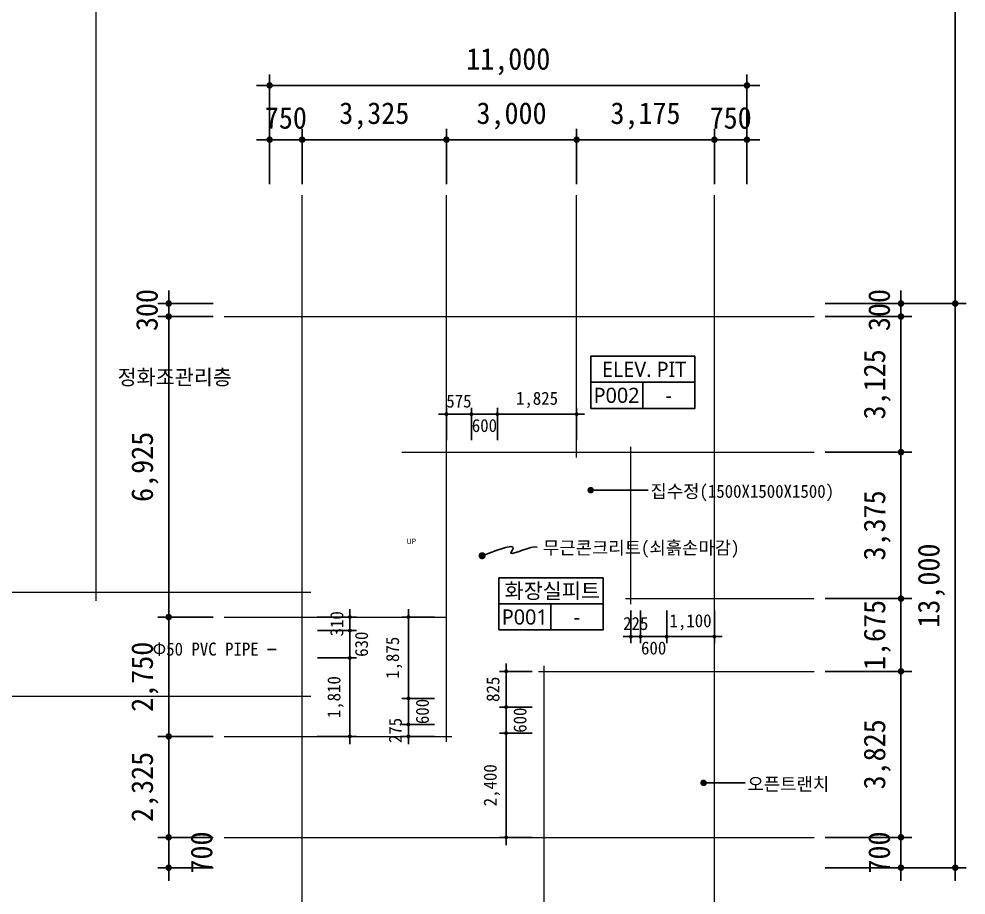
# Model space of a CAD drawing. Header units: inches. Extents: x 3675 to 732988, y -33059 to 70575.
# Drawn here: x 66086 to 87913, y 17658 to 37845 of the extents above; entities that cross this region are included whole.
import ezdxf
from ezdxf.enums import TextEntityAlignment as Align

# ---------------------------------------------------------------- set-up
doc = ezdxf.new("R2010")
doc.units = ezdxf.units.IN
doc.header["$MEASUREMENT"] = 0
doc.linetypes.add('CEN', pattern=[62, 60, -1, 0, -1])
doc.layers.get('0').update_dxf_attribs({"linetype": 'CONTINUOUS'})
for name, color, linetype, lineweight in [('A-AXIS-LINE', 1, 'CEN', 15), ('A-DIMS', 7, 'CONTINUOUS', 25), ('A-MKXS-LEAD', 7, 'CONTINUOUS', 25), ('A-MKXS-TEXT1', 3, 'CONTINUOUS', 25), ('A-MKXX-NAME', 3, 'CONTINUOUS', 25), ('A-MKXX-SYMB', 7, 'CONTINUOUS', 25), ('A-XXXX-TXT2', 3, 'CONTINUOUS', 25)]:
    doc.layers.add(name, color=color, linetype=linetype, lineweight=lineweight)
doc.styles.add('HY울릉도L', font='H2GTRE.TTF')
doc.styles.add('돋움', font='')
doc.styles.add('돋움체', font='')
doc.styles.add('맑은고딕', font='malgun.ttf')
doc.styles.get('돋움').set_extended_font_data('DotumChe')
doc.styles.get('돋움체').set_extended_font_data('DotumChe')
doc.dimstyles.new('CDIM', dxfattribs={"dimtxt": 2, "dimasz": 0.6, "dimexe": 1, "dimexo": 1, "dimgap": 1, "dimtad": 1, "dimdec": 0, "dimrnd": 0.5, "dimzin": 0, "dimdsep": 32, "dimlunit": 6, "dimtxsty": 'HY울릉도L', "dimblk1": '_CIDOT', "dimblk2": '_CIDOT', "dimsah": 1, "dimcen": 4.5, "dimclrd": 2, "dimclre": 2, "dimclrt": 7, "dimadec": 0, "dimazin": 0, "dimtfac": 1, "dimtdec": 0, "dimtix": 1, "dimtmove": 2, "dimatfit": 1, "dimldrblk": '_CIDOT', "dimfxl": 1, "dimtolj": 1, "dimtzin": 0, "dimlwd": -1, "dimarcsym": 0})

# ---------------------------------------------------------------- blocks, each defined once
blk = doc.blocks.new('_CIDOT')
at = {"color": 0, "linetype": 'ByBlock'}
blk.add_line((2, 0), (-1, 0), dxfattribs=at)
at = {"color": 0, "linetype": 'ByBlock', "const_width": 0.5}
blk.add_lwpolyline([(-0.25, 0, 1), (0.25, 0, 1)], format="xyb", close=True, dxfattribs=at)
blk = doc.blocks.new('*D35')
at = {"layer": 'A-DIMS', "lineweight": -2, "transparency": 16777216}
for p, q in [((84663, 27863), (86663, 27863)), ((84663, 24488), (86663, 24488))]:
    blk.add_line(p, q, dxfattribs=at)
at = {"layer": 'A-DIMS', "transparency": 16777216}
blk.add_line((86413, 24638), (86413, 27713), dxfattribs=at)
at = {"layer": 'A-DIMS', "transparency": 16777216, "xscale": 150, "yscale": 150, "zscale": 150}
for p, rotation in [((86413, 27863), 90), ((86413, 24488), 270)]:
    blk.add_blockref('_CIDOT', p, dxfattribs=dict(at, rotation=rotation))
at = {"layer": 'A-DIMS', "color": 3, "transparency": 16777216, "insert": (85865, 26175), "char_height": 500, "attachment_point": 5, "rotation": 90, "style": '돋움체'}
blk.add_mtext('\\A1;3,375', dxfattribs=at)
blk = doc.blocks.new('*D36')
at = {"layer": 'A-DIMS', "transparency": 16777216}
for p, q in [((86413, 24638), (86413, 24788)), ((86413, 24488), (86413, 22813)), ((86413, 22663), (86413, 22513))]:
    blk.add_line(p, q, dxfattribs=at)
at = {"layer": 'A-DIMS', "lineweight": -2, "transparency": 16777216}
for p, q in [((84663, 24488), (86663, 24488)), ((84663, 22813), (86663, 22813))]:
    blk.add_line(p, q, dxfattribs=at)
at = {"layer": 'A-DIMS', "transparency": 16777216, "xscale": 150, "yscale": 150, "zscale": 150}
for p, rotation in [((86413, 24488), 270), ((86413, 22813), 90)]:
    blk.add_blockref('_CIDOT', p, dxfattribs=dict(at, rotation=rotation))
at = {"layer": 'A-DIMS', "color": 3, "transparency": 16777216, "insert": (85865, 23650), "char_height": 500, "attachment_point": 5, "rotation": 90, "style": '돋움체'}
blk.add_mtext('\\A1;1,675', dxfattribs=at)
blk = doc.blocks.new('*D37')
at = {"layer": 'A-DIMS', "transparency": 16777216}
for p, q in [((86413, 19138), (86413, 19288)), ((86413, 18988), (86413, 18288)), ((86413, 18138), (86413, 17988))]:
    blk.add_line(p, q, dxfattribs=at)
at = {"layer": 'A-DIMS', "lineweight": -2, "transparency": 16777216}
for p, q in [((84663, 18988), (86663, 18988)), ((84663, 18288), (86663, 18288))]:
    blk.add_line(p, q, dxfattribs=at)
at = {"layer": 'A-DIMS', "transparency": 16777216, "xscale": 150, "yscale": 150, "zscale": 150}
for p, rotation in [((86413, 18988), 270), ((86413, 18288), 90)]:
    blk.add_blockref('_CIDOT', p, dxfattribs=dict(at, rotation=rotation))
at = {"layer": 'A-DIMS', "color": 3, "transparency": 16777216, "insert": (85912, 18638), "char_height": 500, "attachment_point": 5, "rotation": 90, "style": '돋움체'}
blk.add_mtext('\\A1;700', dxfattribs=at)
blk = doc.blocks.new('*D38')
at = {"layer": 'A-DIMS', "lineweight": -2, "transparency": 16777216}
for p, q in [((84663, 22813), (86663, 22813)), ((84663, 18988), (86663, 18988))]:
    blk.add_line(p, q, dxfattribs=at)
at = {"layer": 'A-DIMS', "transparency": 16777216}
blk.add_line((86413, 19138), (86413, 22663), dxfattribs=at)
at = {"layer": 'A-DIMS', "transparency": 16777216, "xscale": 150, "yscale": 150, "zscale": 150}
for p, rotation in [((86413, 22813), 90), ((86413, 18988), 270)]:
    blk.add_blockref('_CIDOT', p, dxfattribs=dict(at, rotation=rotation))
at = {"layer": 'A-DIMS', "color": 3, "transparency": 16777216, "insert": (85865, 20900), "char_height": 500, "attachment_point": 5, "rotation": 90, "style": '돋움체'}
blk.add_mtext('\\A1;3,825', dxfattribs=at)
blk = doc.blocks.new('*D39')
at = {"layer": 'A-DIMS', "lineweight": -2, "transparency": 16777216}
for p, q in [((84663, 30988), (86663, 30988)), ((84663, 27863), (86663, 27863))]:
    blk.add_line(p, q, dxfattribs=at)
at = {"layer": 'A-DIMS', "transparency": 16777216}
blk.add_line((86413, 30838), (86413, 28013), dxfattribs=at)
at = {"layer": 'A-DIMS', "transparency": 16777216, "xscale": 150, "yscale": 150, "zscale": 150}
for p, rotation in [((86413, 30988), 90), ((86413, 27863), 270)]:
    blk.add_blockref('_CIDOT', p, dxfattribs=dict(at, rotation=rotation))
at = {"layer": 'A-DIMS', "color": 3, "transparency": 16777216, "insert": (85865, 29425), "char_height": 500, "attachment_point": 5, "rotation": 90, "style": '돋움체'}
blk.add_mtext('\\A1;3,125', dxfattribs=at)
blk = doc.blocks.new('*D40')
at = {"layer": 'A-DIMS', "transparency": 16777216}
for p, q in [((86413, 31438), (86413, 31588)), ((86413, 30988), (86413, 31288)), ((86413, 30838), (86413, 30688))]:
    blk.add_line(p, q, dxfattribs=at)
at = {"layer": 'A-DIMS', "lineweight": -2, "transparency": 16777216}
for p, q in [((84663, 31288), (86663, 31288)), ((84663, 30988), (86663, 30988))]:
    blk.add_line(p, q, dxfattribs=at)
at = {"layer": 'A-DIMS', "transparency": 16777216, "xscale": 150, "yscale": 150, "zscale": 150}
for p, rotation in [((86413, 31288), 270), ((86413, 30988), 90)]:
    blk.add_blockref('_CIDOT', p, dxfattribs=dict(at, rotation=rotation))
at = {"layer": 'A-DIMS', "color": 3, "transparency": 16777216, "insert": (85912, 31138), "char_height": 500, "attachment_point": 5, "rotation": 90, "style": '돋움체'}
blk.add_mtext('\\A1;300', dxfattribs=at)
blk = doc.blocks.new('*D44')
at = {"layer": 'A-DIMS', "lineweight": -2, "transparency": 16777216}
for p, q in [((72613, 34038), (72613, 35313)), ((75938, 34038), (75938, 35313))]:
    blk.add_line(p, q, dxfattribs=at)
at = {"layer": 'A-DIMS', "transparency": 16777216}
blk.add_line((75788, 35063), (72763, 35063), dxfattribs=at)
at = {"layer": 'A-DIMS', "transparency": 16777216, "xscale": 150, "yscale": 150, "zscale": 150, "rotation": 180}
blk.add_blockref('_CIDOT', (72613, 35063), dxfattribs=at)
at = {"layer": 'A-DIMS', "transparency": 16777216, "xscale": 150, "yscale": 150, "zscale": 150}
blk.add_blockref('_CIDOT', (75938, 35063), dxfattribs=at)
at = {"layer": 'A-DIMS', "color": 3, "transparency": 16777216, "insert": (74275, 35611), "char_height": 500, "attachment_point": 5, "style": '돋움체'}
blk.add_mtext('\\A1;3,325', dxfattribs=at)
blk = doc.blocks.new('*D45')
at = {"layer": 'A-DIMS', "lineweight": -2, "transparency": 16777216}
for p, q in [((82113, 34038), (82113, 35313)), ((82863, 34038), (82863, 35313))]:
    blk.add_line(p, q, dxfattribs=at)
at = {"layer": 'A-DIMS', "transparency": 16777216}
for p, q in [((81963, 35063), (81813, 35063)), ((82113, 35063), (82863, 35063)), ((83013, 35063), (83163, 35063))]:
    blk.add_line(p, q, dxfattribs=at)
at = {"layer": 'A-DIMS', "transparency": 16777216, "xscale": 150, "yscale": 150, "zscale": 150}
blk.add_blockref('_CIDOT', (82113, 35063), dxfattribs=at)
at = {"layer": 'A-DIMS', "transparency": 16777216, "xscale": 150, "yscale": 150, "zscale": 150, "rotation": 180}
blk.add_blockref('_CIDOT', (82863, 35063), dxfattribs=at)
at = {"layer": 'A-DIMS', "color": 3, "transparency": 16777216, "insert": (82488, 35563), "char_height": 500, "attachment_point": 5, "style": '돋움체'}
blk.add_mtext('\\A1;750', dxfattribs=at)
blk = doc.blocks.new('*D46')
at = {"layer": 'A-DIMS', "lineweight": -2, "transparency": 16777216}
for p, q in [((71863, 34038), (71863, 35313)), ((72613, 34038), (72613, 35313))]:
    blk.add_line(p, q, dxfattribs=at)
at = {"layer": 'A-DIMS', "transparency": 16777216}
for p, q in [((71713, 35063), (71563, 35063)), ((71863, 35063), (72613, 35063)), ((72763, 35063), (72913, 35063))]:
    blk.add_line(p, q, dxfattribs=at)
at = {"layer": 'A-DIMS', "transparency": 16777216, "xscale": 150, "yscale": 150, "zscale": 150}
blk.add_blockref('_CIDOT', (71863, 35063), dxfattribs=at)
at = {"layer": 'A-DIMS', "transparency": 16777216, "xscale": 150, "yscale": 150, "zscale": 150, "rotation": 180}
blk.add_blockref('_CIDOT', (72613, 35063), dxfattribs=at)
at = {"layer": 'A-DIMS', "color": 3, "transparency": 16777216, "insert": (72238, 35563), "char_height": 500, "attachment_point": 5, "style": '돋움체'}
blk.add_mtext('\\A1;750', dxfattribs=at)
blk = doc.blocks.new('*D47')
at = {"layer": 'A-DIMS', "lineweight": -2, "transparency": 16777216}
for p, q in [((78938, 34038), (78938, 35313)), ((82113, 34038), (82113, 35313))]:
    blk.add_line(p, q, dxfattribs=at)
at = {"layer": 'A-DIMS', "transparency": 16777216}
blk.add_line((81963, 35063), (79088, 35063), dxfattribs=at)
at = {"layer": 'A-DIMS', "transparency": 16777216, "xscale": 150, "yscale": 150, "zscale": 150, "rotation": 180}
blk.add_blockref('_CIDOT', (78938, 35063), dxfattribs=at)
at = {"layer": 'A-DIMS', "transparency": 16777216, "xscale": 150, "yscale": 150, "zscale": 150}
blk.add_blockref('_CIDOT', (82113, 35063), dxfattribs=at)
at = {"layer": 'A-DIMS', "color": 3, "transparency": 16777216, "insert": (80525, 35611), "char_height": 500, "attachment_point": 5, "style": '돋움체'}
blk.add_mtext('\\A1;3,175', dxfattribs=at)
blk = doc.blocks.new('*D49')
at = {"layer": 'A-DIMS', "lineweight": -2, "transparency": 16777216}
for p, q in [((75938, 34038), (75938, 35313)), ((78938, 34038), (78938, 35313))]:
    blk.add_line(p, q, dxfattribs=at)
at = {"layer": 'A-DIMS', "transparency": 16777216}
blk.add_line((76088, 35063), (78788, 35063), dxfattribs=at)
at = {"layer": 'A-DIMS', "transparency": 16777216, "xscale": 150, "yscale": 150, "zscale": 150, "rotation": 180}
blk.add_blockref('_CIDOT', (75938, 35063), dxfattribs=at)
at = {"layer": 'A-DIMS', "transparency": 16777216, "xscale": 150, "yscale": 150, "zscale": 150}
blk.add_blockref('_CIDOT', (78938, 35063), dxfattribs=at)
at = {"layer": 'A-DIMS', "color": 3, "transparency": 16777216, "insert": (77438, 35611), "char_height": 500, "attachment_point": 5, "style": '돋움체'}
blk.add_mtext('\\A1;3,000', dxfattribs=at)
blk = doc.blocks.new('*D50')
at = {"layer": 'A-DIMS', "lineweight": -2, "transparency": 16777216}
for p, q in [((70563, 30988), (69287, 30988)), ((70563, 24063), (69287, 24063))]:
    blk.add_line(p, q, dxfattribs=at)
at = {"layer": 'A-DIMS', "transparency": 16777216}
blk.add_line((69537, 24213), (69537, 30838), dxfattribs=at)
at = {"layer": 'A-DIMS', "transparency": 16777216, "xscale": 150, "yscale": 150, "zscale": 150}
for p, rotation in [((69537, 30988), 90), ((69537, 24063), 270)]:
    blk.add_blockref('_CIDOT', p, dxfattribs=dict(at, rotation=rotation))
at = {"layer": 'A-DIMS', "color": 3, "transparency": 16777216, "insert": (68989, 27525), "char_height": 500, "attachment_point": 5, "rotation": 90, "style": '돋움체'}
blk.add_mtext('\\A1;6,925', dxfattribs=at)
blk = doc.blocks.new('*D51')
at = {"layer": 'A-DIMS', "lineweight": -2, "transparency": 16777216}
for p, q in [((70563, 21313), (69287, 21313)), ((70563, 18988), (69287, 18988))]:
    blk.add_line(p, q, dxfattribs=at)
at = {"layer": 'A-DIMS', "transparency": 16777216}
blk.add_line((69537, 19138), (69537, 21163), dxfattribs=at)
at = {"layer": 'A-DIMS', "transparency": 16777216, "xscale": 150, "yscale": 150, "zscale": 150}
for p, rotation in [((69537, 21313), 90), ((69537, 18988), 270)]:
    blk.add_blockref('_CIDOT', p, dxfattribs=dict(at, rotation=rotation))
at = {"layer": 'A-DIMS', "color": 3, "transparency": 16777216, "insert": (68989, 20150), "char_height": 500, "attachment_point": 5, "rotation": 90, "style": '돋움체'}
blk.add_mtext('\\A1;2,325', dxfattribs=at)
blk = doc.blocks.new('*D52')
at = {"layer": 'A-DIMS', "transparency": 16777216}
for p, q in [((69537, 19138), (69537, 19288)), ((69537, 18988), (69537, 18288)), ((69537, 18138), (69537, 17988))]:
    blk.add_line(p, q, dxfattribs=at)
at = {"layer": 'A-DIMS', "lineweight": -2, "transparency": 16777216}
for p, q in [((70563, 18988), (69287, 18988)), ((70563, 18288), (69287, 18288))]:
    blk.add_line(p, q, dxfattribs=at)
at = {"layer": 'A-DIMS', "transparency": 16777216, "xscale": 150, "yscale": 150, "zscale": 150}
for p, rotation in [((69537, 18988), 270), ((69537, 18288), 90)]:
    blk.add_blockref('_CIDOT', p, dxfattribs=dict(at, rotation=rotation))
at = {"layer": 'A-DIMS', "color": 3, "transparency": 16777216, "insert": (70296, 18638), "char_height": 500, "attachment_point": 5, "rotation": 90, "style": '돋움체'}
blk.add_mtext('\\A1;700', dxfattribs=at)
blk = doc.blocks.new('*D53')
at = {"layer": 'A-DIMS', "transparency": 16777216}
for p, q in [((69537, 31438), (69537, 31588)), ((69537, 31288), (69537, 30988)), ((69537, 30838), (69537, 30688))]:
    blk.add_line(p, q, dxfattribs=at)
at = {"layer": 'A-DIMS', "lineweight": -2, "transparency": 16777216}
for p, q in [((70563, 31288), (69287, 31288)), ((70563, 30988), (69287, 30988))]:
    blk.add_line(p, q, dxfattribs=at)
at = {"layer": 'A-DIMS', "transparency": 16777216, "xscale": 150, "yscale": 150, "zscale": 150}
for p, rotation in [((69537, 31288), 270), ((69537, 30988), 90)]:
    blk.add_blockref('_CIDOT', p, dxfattribs=dict(at, rotation=rotation))
at = {"layer": 'A-DIMS', "color": 3, "transparency": 16777216, "insert": (69037, 31138), "char_height": 500, "attachment_point": 5, "rotation": 90, "style": '돋움체'}
blk.add_mtext('\\A1;300', dxfattribs=at)
blk = doc.blocks.new('*D79')
at = {"layer": 'A-DIMS', "lineweight": -2, "transparency": 16777216}
for p, q in [((72963, 23753), (73862, 23753)), ((72963, 23123), (73862, 23123))]:
    blk.add_line(p, q, dxfattribs=at)
at = {"layer": 'A-DIMS', "transparency": 16777216}
blk.add_line((73712, 23213), (73712, 23663), dxfattribs=at)
at = {"layer": 'A-DIMS', "transparency": 16777216, "xscale": 90, "yscale": 90, "zscale": 90}
for p, rotation in [((73712, 23753), 90), ((73712, 23123), 270)]:
    blk.add_blockref('_CIDOT', p, dxfattribs=dict(at, rotation=rotation))
at = {"layer": 'A-DIMS', "color": 3, "transparency": 16777216, "insert": (73982, 23438), "char_height": 300, "attachment_point": 5, "rotation": 90, "style": '돋움체'}
blk.add_mtext('\\A1;630', dxfattribs=at)
blk = doc.blocks.new('*D80')
at = {"layer": 'A-DIMS', "lineweight": -2, "transparency": 16777216}
for p, q in [((72963, 23123), (73862, 23123)), ((72962, 21313), (73862, 21313))]:
    blk.add_line(p, q, dxfattribs=at)
at = {"layer": 'A-DIMS', "transparency": 16777216}
blk.add_line((73712, 23033), (73712, 21403), dxfattribs=at)
at = {"layer": 'A-DIMS', "transparency": 16777216, "xscale": 90, "yscale": 90, "zscale": 90}
for p, rotation in [((73712, 23123), 90), ((73712, 21313), 270)]:
    blk.add_blockref('_CIDOT', p, dxfattribs=dict(at, rotation=rotation))
at = {"layer": 'A-DIMS', "color": 3, "transparency": 16777216, "insert": (73384, 22218), "char_height": 300, "attachment_point": 5, "rotation": 90, "style": '돋움체'}
blk.add_mtext('\\A1;1,810', dxfattribs=at)
blk = doc.blocks.new('*D81')
at = {"layer": 'A-DIMS', "transparency": 16777216}
for p, q in [((73712, 24153), (73712, 24243)), ((73712, 24063), (73712, 23753)), ((73712, 23663), (73712, 23573))]:
    blk.add_line(p, q, dxfattribs=at)
at = {"layer": 'A-DIMS', "lineweight": -2, "transparency": 16777216}
for p, q in [((72962, 24063), (73862, 24063)), ((72963, 23753), (73862, 23753))]:
    blk.add_line(p, q, dxfattribs=at)
at = {"layer": 'A-DIMS', "transparency": 16777216, "xscale": 90, "yscale": 90, "zscale": 90}
for p, rotation in [((73712, 24063), 270), ((73712, 23753), 90)]:
    blk.add_blockref('_CIDOT', p, dxfattribs=dict(at, rotation=rotation))
at = {"layer": 'A-DIMS', "color": 3, "transparency": 16777216, "insert": (73412, 23908), "char_height": 300, "attachment_point": 5, "rotation": 90, "style": '돋움체'}
blk.add_mtext('\\A1;310', dxfattribs=at)
blk = doc.blocks.new('*D84')
at = {"layer": 'A-DIMS', "lineweight": -2, "transparency": 16777216}
for p, q in [((71863, 34038), (71863, 36563)), ((82863, 34038), (82863, 36563))]:
    blk.add_line(p, q, dxfattribs=at)
at = {"layer": 'A-DIMS', "transparency": 16777216}
blk.add_line((82713, 36313), (72013, 36313), dxfattribs=at)
at = {"layer": 'A-DIMS', "transparency": 16777216, "xscale": 150, "yscale": 150, "zscale": 150, "rotation": 180}
blk.add_blockref('_CIDOT', (71863, 36313), dxfattribs=at)
at = {"layer": 'A-DIMS', "transparency": 16777216, "xscale": 150, "yscale": 150, "zscale": 150}
blk.add_blockref('_CIDOT', (82863, 36313), dxfattribs=at)
at = {"layer": 'A-DIMS', "color": 3, "transparency": 16777216, "insert": (77363, 36861), "char_height": 500, "attachment_point": 5, "style": '돋움체'}
blk.add_mtext('\\A1;11,000', dxfattribs=at)
blk = doc.blocks.new('*D177')
at = {"layer": 'A-DIMS', "lineweight": -2, "transparency": 16777216}
for p, q in [((84663, 47288), (87913, 47288)), ((84663, 31288), (87913, 31288))]:
    blk.add_line(p, q, dxfattribs=at)
at = {"layer": 'A-DIMS', "transparency": 16777216}
blk.add_line((87663, 47138), (87663, 31438), dxfattribs=at)
at = {"layer": 'A-DIMS', "transparency": 16777216, "xscale": 150, "yscale": 150, "zscale": 150}
for p, rotation in [((87663, 47288), 90), ((87663, 31288), 270)]:
    blk.add_blockref('_CIDOT', p, dxfattribs=dict(at, rotation=rotation))
at = {"layer": 'A-DIMS', "color": 3, "transparency": 16777216, "insert": (87115, 39288), "char_height": 500, "attachment_point": 5, "rotation": 90, "style": '돋움체'}
blk.add_mtext('\\A1;16,000', dxfattribs=at)
blk = doc.blocks.new('*D179')
at = {"layer": 'A-DIMS', "lineweight": -2, "transparency": 16777216}
for p, q in [((84663, 31288), (87913, 31288)), ((84663, 18288), (87913, 18288))]:
    blk.add_line(p, q, dxfattribs=at)
at = {"layer": 'A-DIMS', "transparency": 16777216}
blk.add_line((87663, 18438), (87663, 31138), dxfattribs=at)
at = {"layer": 'A-DIMS', "transparency": 16777216, "xscale": 150, "yscale": 150, "zscale": 150}
for p, rotation in [((87663, 31288), 90), ((87663, 18288), 270)]:
    blk.add_blockref('_CIDOT', p, dxfattribs=dict(at, rotation=rotation))
at = {"layer": 'A-DIMS', "color": 3, "transparency": 16777216, "insert": (87115, 24788), "char_height": 500, "attachment_point": 5, "rotation": 90, "style": '돋움체'}
blk.add_mtext('\\A1;13,000', dxfattribs=at)
blk = doc.blocks.new('*D552')
at = {"layer": 'A-DIMS', "lineweight": -2, "transparency": 16777216}
for p, q in [((76513, 28138), (76513, 28888)), ((77113, 28138), (77113, 28888))]:
    blk.add_line(p, q, dxfattribs=at)
at = {"layer": 'A-DIMS', "transparency": 16777216}
blk.add_line((77023, 28738), (76603, 28738), dxfattribs=at)
at = {"layer": 'A-DIMS', "transparency": 16777216, "xscale": 90, "yscale": 90, "zscale": 90, "rotation": 180}
blk.add_blockref('_CIDOT', (76513, 28738), dxfattribs=at)
at = {"layer": 'A-DIMS', "transparency": 16777216, "xscale": 90, "yscale": 90, "zscale": 90}
blk.add_blockref('_CIDOT', (77113, 28738), dxfattribs=at)
at = {"layer": 'A-DIMS', "color": 3, "transparency": 16777216, "insert": (76813, 28475), "char_height": 300, "attachment_point": 5, "style": '돋움체'}
blk.add_mtext('\\A1;600', dxfattribs=at)
blk = doc.blocks.new('*D553')
at = {"layer": 'A-DIMS', "lineweight": -2, "transparency": 16777216}
for p, q in [((77113, 28138), (77113, 28888)), ((78938, 28138), (78938, 28888))]:
    blk.add_line(p, q, dxfattribs=at)
at = {"layer": 'A-DIMS', "transparency": 16777216}
blk.add_line((77203, 28738), (78848, 28738), dxfattribs=at)
at = {"layer": 'A-DIMS', "transparency": 16777216, "xscale": 90, "yscale": 90, "zscale": 90, "rotation": 180}
blk.add_blockref('_CIDOT', (77113, 28738), dxfattribs=at)
at = {"layer": 'A-DIMS', "transparency": 16777216, "xscale": 90, "yscale": 90, "zscale": 90}
blk.add_blockref('_CIDOT', (78938, 28738), dxfattribs=at)
at = {"layer": 'A-DIMS', "color": 3, "transparency": 16777216, "insert": (78025, 29066), "char_height": 300, "attachment_point": 5, "style": '돋움체'}
blk.add_mtext('\\A1;1,825', dxfattribs=at)
blk = doc.blocks.new('*D554')
at = {"layer": 'A-DIMS', "lineweight": -2, "transparency": 16777216}
for p, q in [((75938, 28138), (75938, 28888)), ((76513, 28138), (76513, 28888))]:
    blk.add_line(p, q, dxfattribs=at)
at = {"layer": 'A-DIMS', "transparency": 16777216}
for p, q in [((75848, 28738), (75758, 28738)), ((75938, 28738), (76513, 28738)), ((76603, 28738), (76693, 28738))]:
    blk.add_line(p, q, dxfattribs=at)
at = {"layer": 'A-DIMS', "transparency": 16777216, "xscale": 90, "yscale": 90, "zscale": 90}
blk.add_blockref('_CIDOT', (75938, 28738), dxfattribs=at)
at = {"layer": 'A-DIMS', "transparency": 16777216, "xscale": 90, "yscale": 90, "zscale": 90, "rotation": 180}
blk.add_blockref('_CIDOT', (76513, 28738), dxfattribs=at)
at = {"layer": 'A-DIMS', "color": 3, "transparency": 16777216, "insert": (76225, 29038), "char_height": 300, "attachment_point": 5, "style": '돋움체'}
blk.add_mtext('\\A1;575', dxfattribs=at)
blk = doc.blocks.new('*D555')
at = {"layer": 'A-DIMS', "lineweight": -2, "transparency": 16777216}
for p, q in [((80413, 24213), (80413, 23463)), ((81013, 24213), (81013, 23463))]:
    blk.add_line(p, q, dxfattribs=at)
at = {"layer": 'A-DIMS', "transparency": 16777216}
blk.add_line((80503, 23613), (80923, 23613), dxfattribs=at)
at = {"layer": 'A-DIMS', "transparency": 16777216, "xscale": 90, "yscale": 90, "zscale": 90, "rotation": 180}
blk.add_blockref('_CIDOT', (80413, 23613), dxfattribs=at)
at = {"layer": 'A-DIMS', "transparency": 16777216, "xscale": 90, "yscale": 90, "zscale": 90}
blk.add_blockref('_CIDOT', (81013, 23613), dxfattribs=at)
at = {"layer": 'A-DIMS', "color": 3, "transparency": 16777216, "insert": (80713, 23348), "char_height": 300, "attachment_point": 5, "style": '돋움체'}
blk.add_mtext('\\A1;600', dxfattribs=at)
blk = doc.blocks.new('*D556')
at = {"layer": 'A-DIMS', "lineweight": -2, "transparency": 16777216}
for p, q in [((80188, 24213), (80188, 23463)), ((80413, 24213), (80413, 23463))]:
    blk.add_line(p, q, dxfattribs=at)
at = {"layer": 'A-DIMS', "transparency": 16777216}
for p, q in [((80098, 23613), (80008, 23613)), ((80413, 23613), (80188, 23613)), ((80503, 23613), (80593, 23613))]:
    blk.add_line(p, q, dxfattribs=at)
at = {"layer": 'A-DIMS', "transparency": 16777216, "xscale": 90, "yscale": 90, "zscale": 90}
blk.add_blockref('_CIDOT', (80188, 23613), dxfattribs=at)
at = {"layer": 'A-DIMS', "transparency": 16777216, "xscale": 90, "yscale": 90, "zscale": 90, "rotation": 180}
blk.add_blockref('_CIDOT', (80413, 23613), dxfattribs=at)
at = {"layer": 'A-DIMS', "color": 3, "transparency": 16777216, "insert": (80300, 23913), "char_height": 300, "attachment_point": 5, "style": '돋움체'}
blk.add_mtext('\\A1;225', dxfattribs=at)
blk = doc.blocks.new('*D557')
at = {"layer": 'A-DIMS', "lineweight": -2, "transparency": 16777216}
for p, q in [((81013, 24213), (81013, 23463)), ((82113, 24213), (82113, 23463))]:
    blk.add_line(p, q, dxfattribs=at)
at = {"layer": 'A-DIMS', "transparency": 16777216}
for p, q in [((80923, 23613), (80833, 23613)), ((82113, 23613), (81013, 23613)), ((82203, 23613), (82293, 23613))]:
    blk.add_line(p, q, dxfattribs=at)
at = {"layer": 'A-DIMS', "transparency": 16777216, "xscale": 90, "yscale": 90, "zscale": 90}
blk.add_blockref('_CIDOT', (81013, 23613), dxfattribs=at)
at = {"layer": 'A-DIMS', "transparency": 16777216, "xscale": 90, "yscale": 90, "zscale": 90, "rotation": 180}
blk.add_blockref('_CIDOT', (82113, 23613), dxfattribs=at)
at = {"layer": 'A-DIMS', "color": 3, "transparency": 16777216, "insert": (81563, 23941), "char_height": 300, "attachment_point": 5, "style": '돋움체'}
blk.add_mtext('\\A1;1,100', dxfattribs=at)
blk = doc.blocks.new('*D558')
at = {"layer": 'A-DIMS', "lineweight": -2, "transparency": 16777216}
for p, q in [((75663, 22188), (74913, 22188)), ((75663, 21588), (74913, 21588))]:
    blk.add_line(p, q, dxfattribs=at)
at = {"layer": 'A-DIMS', "transparency": 16777216}
blk.add_line((75063, 21678), (75063, 22098), dxfattribs=at)
at = {"layer": 'A-DIMS', "transparency": 16777216, "xscale": 90, "yscale": 90, "zscale": 90}
for p, rotation in [((75063, 22188), 90), ((75063, 21588), 270)]:
    blk.add_blockref('_CIDOT', p, dxfattribs=dict(at, rotation=rotation))
at = {"layer": 'A-DIMS', "color": 3, "transparency": 16777216, "insert": (75385, 21888), "char_height": 300, "attachment_point": 5, "rotation": 90, "style": '돋움체'}
blk.add_mtext('\\A1;600', dxfattribs=at)
blk = doc.blocks.new('*D559')
at = {"layer": 'A-DIMS', "transparency": 16777216}
for p, q in [((75063, 21678), (75063, 21768)), ((75063, 21588), (75063, 21313)), ((75063, 21223), (75063, 21133))]:
    blk.add_line(p, q, dxfattribs=at)
at = {"layer": 'A-DIMS', "lineweight": -2, "transparency": 16777216}
for p, q in [((75663, 21588), (74913, 21588)), ((75663, 21313), (74913, 21313))]:
    blk.add_line(p, q, dxfattribs=at)
at = {"layer": 'A-DIMS', "transparency": 16777216, "xscale": 90, "yscale": 90, "zscale": 90}
for p, rotation in [((75063, 21588), 270), ((75063, 21313), 90)]:
    blk.add_blockref('_CIDOT', p, dxfattribs=dict(at, rotation=rotation))
at = {"layer": 'A-DIMS', "color": 3, "transparency": 16777216, "insert": (74762, 21450), "char_height": 300, "attachment_point": 5, "rotation": 90, "style": '돋움체'}
blk.add_mtext('\\A1;275', dxfattribs=at)
blk = doc.blocks.new('*D560')
at = {"layer": 'A-DIMS', "lineweight": -2, "transparency": 16777216}
for p, q in [((75663, 24063), (74913, 24063)), ((75663, 22188), (74913, 22188))]:
    blk.add_line(p, q, dxfattribs=at)
at = {"layer": 'A-DIMS', "transparency": 16777216}
blk.add_line((75063, 23973), (75063, 22278), dxfattribs=at)
at = {"layer": 'A-DIMS', "transparency": 16777216, "xscale": 90, "yscale": 90, "zscale": 90}
for p, rotation in [((75063, 24063), 90), ((75063, 22188), 270)]:
    blk.add_blockref('_CIDOT', p, dxfattribs=dict(at, rotation=rotation))
at = {"layer": 'A-DIMS', "color": 3, "transparency": 16777216, "insert": (74734, 23125), "char_height": 300, "attachment_point": 5, "rotation": 90, "style": '돋움체'}
blk.add_mtext('\\A1;1,875', dxfattribs=at)
blk = doc.blocks.new('*D561')
at = {"layer": 'A-DIMS', "lineweight": -2, "transparency": 16777216}
for p, q in [((77913, 21988), (77163, 21988)), ((77913, 21388), (77163, 21388))]:
    blk.add_line(p, q, dxfattribs=at)
at = {"layer": 'A-DIMS', "transparency": 16777216}
blk.add_line((77313, 21478), (77313, 21898), dxfattribs=at)
at = {"layer": 'A-DIMS', "transparency": 16777216, "xscale": 90, "yscale": 90, "zscale": 90}
for p, rotation in [((77313, 21988), 90), ((77313, 21388), 270)]:
    blk.add_blockref('_CIDOT', p, dxfattribs=dict(at, rotation=rotation))
at = {"layer": 'A-DIMS', "color": 3, "transparency": 16777216, "insert": (77635, 21688), "char_height": 300, "attachment_point": 5, "rotation": 90, "style": '돋움체'}
blk.add_mtext('\\A1;600', dxfattribs=at)
blk = doc.blocks.new('*D562')
at = {"layer": 'A-DIMS', "lineweight": -2, "transparency": 16777216}
for p, q in [((77913, 21388), (77163, 21388)), ((77913, 18988), (77163, 18988))]:
    blk.add_line(p, q, dxfattribs=at)
at = {"layer": 'A-DIMS', "transparency": 16777216}
blk.add_line((77313, 21298), (77313, 19078), dxfattribs=at)
at = {"layer": 'A-DIMS', "transparency": 16777216, "xscale": 90, "yscale": 90, "zscale": 90}
for p, rotation in [((77313, 21388), 90), ((77313, 18988), 270)]:
    blk.add_blockref('_CIDOT', p, dxfattribs=dict(at, rotation=rotation))
at = {"layer": 'A-DIMS', "color": 3, "transparency": 16777216, "insert": (76984, 20188), "char_height": 300, "attachment_point": 5, "rotation": 90, "style": '돋움체'}
blk.add_mtext('\\A1;2,400', dxfattribs=at)
blk = doc.blocks.new('*D563')
at = {"layer": 'A-DIMS', "transparency": 16777216}
for p, q in [((77313, 22903), (77313, 22993)), ((77313, 22813), (77313, 21988)), ((77313, 21898), (77313, 21808))]:
    blk.add_line(p, q, dxfattribs=at)
at = {"layer": 'A-DIMS', "lineweight": -2, "transparency": 16777216}
for p, q in [((77913, 22813), (77163, 22813)), ((77913, 21988), (77163, 21988))]:
    blk.add_line(p, q, dxfattribs=at)
at = {"layer": 'A-DIMS', "transparency": 16777216, "xscale": 90, "yscale": 90, "zscale": 90}
for p, rotation in [((77313, 22813), 270), ((77313, 21988), 90)]:
    blk.add_blockref('_CIDOT', p, dxfattribs=dict(at, rotation=rotation))
at = {"layer": 'A-DIMS', "color": 3, "transparency": 16777216, "insert": (77012, 22400), "char_height": 300, "attachment_point": 5, "rotation": 90, "style": '돋움체'}
blk.add_mtext('\\A1;825', dxfattribs=at)
blk = doc.blocks.new('*D793')
at = {"layer": 'A-DIMS', "lineweight": -2, "transparency": 16777216}
for p, q in [((70563, 24063), (69287, 24063)), ((70563, 21313), (69287, 21313))]:
    blk.add_line(p, q, dxfattribs=at)
at = {"layer": 'A-DIMS', "transparency": 16777216}
blk.add_line((69537, 21463), (69537, 23913), dxfattribs=at)
at = {"layer": 'A-DIMS', "transparency": 16777216, "xscale": 150, "yscale": 150, "zscale": 150}
for p, rotation in [((69537, 24063), 90), ((69537, 21313), 270)]:
    blk.add_blockref('_CIDOT', p, dxfattribs=dict(at, rotation=rotation))
at = {"layer": 'A-DIMS', "color": 3, "transparency": 16777216, "insert": (68989, 22688), "char_height": 500, "attachment_point": 5, "rotation": 90, "style": '돋움체'}
blk.add_mtext('\\A1;2,750', dxfattribs=at)

msp = doc.modelspace()

# ---------------------------------------------------------------- linework, layer by layer
for p, q in [((80583.5, 26987.5), (79262.5, 26987.5)), ((82819.7, 20243), (81863.9, 20243))]:
    msp.add_line(p, q)
at = {"layer": 'A-AXIS-LINE'}
for p, q in [((67862.5, 24437.5), (67862.5, 47587.5)), ((72612.5, 14687.5), (72612.5, 33787.5)), ((75937.5, 21187.5), (75937.5, 33787.5)), ((78937.5, 27737.5), (78937.5, 33787.5)), ((82112.5, 14687.5), (82112.5, 33787.5)), ((70812.5, 30987.5), (84412.5, 30987.5)), ((80187.5, 24362.5), (80187.5, 27987.5)), ((74912.5, 27862.5), (84412.5, 27862.5)), ((24662.5, 24637.5), (72812.5, 24637.5)), ((80062.5, 24487.5), (84412.5, 24487.5)), ((70812.5, 24062.5), (75937.5, 24062.5)), ((78187.5, 14687.5), (78187.5, 22937.5)), ((78062.5, 22812.5), (84412.5, 22812.5)), ((24662.5, 22237.5), (72812.5, 22237.5)), ((70812.5, 21312.5), (76062.5, 21312.5)), ((70812.5, 18987.5), (84412.5, 18987.5))]:
    msp.add_line(p, q, dxfattribs=at)
at = {"layer": 'A-MKXS-LEAD'}
msp.add_line((72014.5, 23313.4), (71814.5, 23313.4), dxfattribs=at)
for points, const_width in [([(79225, 26987.5, -1), (79300, 26987.5, -1)], 75), ([(76718.1, 25480.6, 1), (76801, 25472.3, 1)], 80), ([(81826.4, 20243, -1), (81901.4, 20243, -1)], 75)]:
    msp.add_lwpolyline(points, format="xyb", close=True, dxfattribs=dict(at, const_width=const_width))
msp.add_lwpolyline([(76759.5, 25476.5), (77085.4, 25599.3), (77297.7, 25665.7), (77418.5, 25687.2), (77469.8, 25675.5), (77473.6, 25642.5), (77452, 25599.8), (77426.9, 25559.2), (77420.4, 25532.3), (77449.3, 25527.9), (77509.7, 25542.5), (77592.5, 25569.9), (77688.8, 25603.6), (77789.5, 25637.2), (77885.6, 25664.5), (77967.9, 25678.8), (78027.4, 25674)], dxfattribs=at)
msp.add_lwpolyline([(72462.5, 22537.5, 0, 100, 0), (72312.5, 22797.3, 0, 0, 0), (72014.5, 23313.4, 0, 0, 0)], format="xyseb", dxfattribs=at)
at = {"layer": 'A-MKXX-SYMB'}
for p, q in [((80462.3, 29473), (80462.3, 28873)), ((78346.5, 24365.6), (78346.5, 23765.6))]:
    msp.add_line(p, q, dxfattribs=at)
for points in [[(79262.3, 29473), (81662.3, 29473), (81662.3, 30073), (79262.3, 30073)], [(79262.3, 28873), (81662.3, 28873), (81662.3, 29473), (79262.3, 29473)], [(77146.5, 24365.6), (79546.5, 24365.6), (79546.5, 24965.6), (77146.5, 24965.6)], [(77146.5, 23765.6), (79546.5, 23765.6), (79546.5, 24365.6), (77146.5, 24365.6)]]:
    msp.add_lwpolyline(points, close=True, dxfattribs=at)

# ---------------------------------------------------------------- texts
at = {"layer": 'A-MKXS-TEXT1', "style": '돋움체'}
for s, p in [('집수정(1500X1500X1500)', (80639.3, 26961.3)), ('무근콘크리트(쇠흙손마감)', (78161.9, 25661)), ('오픈트랜치', (82875.5, 20216.8))]:
    msp.add_text(s, height=300, dxfattribs=at).set_placement(p, align=Align.MIDDLE_LEFT)
at = {"layer": 'A-MKXS-TEXT1', "style": '맑은고딕'}
msp.add_text('UP', height=125, dxfattribs=at).set_placement((75127.7, 25808.7, 0), align=Align.MIDDLE_CENTER)
at = {"layer": 'A-MKXX-NAME', "style": '맑은고딕'}
for s, p in [('ELEV. PIT', (80493.5, 29773)), ('정화조관리층', (69676.6, 29590.6)), ('P002', (79858.5, 29173)), ('-', (81058.5, 29173)), ('화장실피트', (78377.7, 24665.6)), ('P001', (77742.7, 24065.6)), ('-', (78942.7, 24065.6))]:
    msp.add_text(s, height=350, dxfattribs=at).set_placement(p, align=Align.MIDDLE_CENTER)
at = {"layer": 'A-XXXX-TXT2', "style": '돋움'}
msp.add_text('Φ50 PVC PIPE ', height=300, rotation=360, dxfattribs=at).set_placement((69167.8, 23325.5), align=Align.MIDDLE_LEFT)

# ---------------------------------------------------------------- dimensions: what is measured, and where the dimension line sits
at = {"layer": 'A-DIMS'}
for base, p1, p2, angle, override, picture, middle in [((87662.5, 31287.5), (84412.5, 47287.5), (84412.5, 31287.5), 270, {"dimscale": 250, "dimtxsty": '돋움체', "dimclrd": 256, "dimclre": 256, "dimclrt": 3}, '*D177', (87114.9, 39287.5)), ((71862.5, 36312.9), (82862.5, 33787.5), (71862.5, 33787.5), 180, {"dimscale": 250, "dimtxsty": '돋움체', "dimclrd": 256, "dimclre": 256, "dimclrt": 3}, '*D84', (77362.5, 36860.5)), ((72612.5, 35062.9), (75937.5, 33787.5), (72612.5, 33787.5), 180, {"dimscale": 250, "dimtxsty": '돋움체', "dimclrd": 256, "dimclre": 256, "dimclrt": 3}, '*D44', (74275, 35610.5)), ((78937.5, 35062.9), (82112.5, 33787.5), (78937.5, 33787.5), 180, {"dimscale": 250, "dimtxsty": '돋움체', "dimclrd": 256, "dimclre": 256, "dimclrt": 3}, '*D47', (80525, 35610.5)), ((69537.1, 30987.5), (70812.5, 31287.5), (70812.5, 30987.5), 270, {"dimscale": 250, "dimtxsty": '돋움체', "dimclrd": 256, "dimclre": 256, "dimclrt": 3}, '*D53', (69036.7, 31137.5)), ((86412.5, 31287.5), (84412.5, 30987.5), (84412.5, 31287.5), 90, {"dimscale": 250, "dimtxsty": '돋움체', "dimclrd": 256, "dimclre": 256, "dimclrt": 3}, '*D40', (85912.2, 31137.5)), ((87662.5, 31287.5), (84412.5, 18287.5), (84412.5, 31287.5), 90, {"dimscale": 250, "dimtxsty": '돋움체', "dimclrd": 256, "dimclre": 256, "dimclrt": 3}, '*D179', (87114.9, 24787.5)), ((69537.1, 30987.5), (70812.5, 24062.5), (70812.5, 30987.5), 90, {"dimscale": 250, "dimtxsty": '돋움체', "dimclrd": 256, "dimclre": 256, "dimclrt": 3}, '*D50', (68989.5, 27525)), ((86412.5, 27862.5), (84412.5, 30987.5), (84412.5, 27862.5), 270, {"dimscale": 250, "dimtxsty": '돋움체', "dimclrd": 256, "dimclre": 256, "dimclrt": 3}, '*D39', (85864.9, 29425)), ((78937.5, 28737.5), (77112.5, 27987.5), (78937.5, 27987.5), 0, {"dimscale": 150, "dimtxsty": '돋움체', "dimclrd": 256, "dimclre": 256, "dimclrt": 3}, '*D553', (78025, 29066.1)), ((76512.5, 28737.5), (75937.5, 27987.5), (76512.5, 27987.5), 0, {"dimscale": 150, "dimtxsty": '돋움체', "dimclrd": 256, "dimclre": 256, "dimclrt": 3}, '*D554', (76225, 29037.7)), ((86412.5, 27862.5), (84412.5, 24487.5), (84412.5, 27862.5), 90, {"dimscale": 250, "dimtxsty": '돋움체', "dimclrd": 256, "dimclre": 256, "dimclrt": 3}, '*D35', (85864.9, 26175)), ((86412.5, 22812.5), (84412.5, 24487.5), (84412.5, 22812.5), 270, {"dimscale": 250, "dimtxsty": '돋움체', "dimclrd": 256, "dimclre": 256, "dimclrt": 3}, '*D36', (85864.9, 23650)), ((69537.1, 24062.5), (70812.5, 21312.5), (70812.5, 24062.5), 90, {"dimscale": 250, "dimtxsty": '돋움체', "dimclrd": 256, "dimclre": 256, "dimclrt": 3}, '*D793', (68989.5, 22687.5)), ((73712.5, 23752.5), (72812.5, 24062.5), (72812.5, 23752.5), 270, {"dimscale": 150, "dimtxsty": '돋움체', "dimclrd": 256, "dimclre": 256, "dimclrt": 3}, '*D81', (73412.3, 23907.5)), ((75062.5, 22187.5), (75812.5, 24062.5), (75812.5, 22187.5), 270, {"dimscale": 150, "dimtxsty": '돋움체', "dimclrd": 256, "dimclre": 256, "dimclrt": 3}, '*D560', (74733.9, 23125)), ((80187.5, 23612.5), (80412.5, 24362.5), (80187.5, 24362.5), 180, {"dimscale": 150, "dimtxsty": '돋움체', "dimclrd": 256, "dimclre": 256, "dimclrt": 3}, '*D556', (80300, 23912.7)), ((81012.5, 23612.5), (82112.5, 24362.5), (81012.5, 24362.5), 180, {"dimscale": 150, "dimtxsty": '돋움체', "dimclrd": 256, "dimclre": 256, "dimclrt": 3}, '*D557', (81562.5, 23941.1)), ((73712.5, 21312.5), (72812.5, 23122.5), (72812.5, 21312.5), 270, {"dimscale": 150, "dimtxsty": '돋움체', "dimclrd": 256, "dimclre": 256, "dimclrt": 3}, '*D80', (73383.9, 22217.5)), ((77312.5, 21987.5), (78062.5, 22812.5), (78062.5, 21987.5), 270, {"dimscale": 150, "dimtxsty": '돋움체', "dimclrd": 256, "dimclre": 256, "dimclrt": 3}, '*D563', (77012.3, 22400)), ((86412.5, 22812.5), (84412.5, 18987.5), (84412.5, 22812.5), 90, {"dimscale": 250, "dimtxsty": '돋움체', "dimclrd": 256, "dimclre": 256, "dimclrt": 3}, '*D38', (85864.9, 20900)), ((69537.1, 21312.5), (70812.5, 18987.5), (70812.5, 21312.5), 90, {"dimscale": 250, "dimtxsty": '돋움체', "dimclrd": 256, "dimclre": 256, "dimclrt": 3}, '*D51', (68989.5, 20150)), ((75062.5, 21312.5), (75812.5, 21587.5), (75812.5, 21312.5), 270, {"dimscale": 150, "dimtxsty": '돋움체', "dimclrd": 256, "dimclre": 256, "dimclrt": 3}, '*D559', (74762.3, 21450)), ((77312.5, 18987.5), (78062.5, 21387.5), (78062.5, 18987.5), 270, {"dimscale": 150, "dimtxsty": '돋움체', "dimclrd": 256, "dimclre": 256, "dimclrt": 3}, '*D562', (76983.9, 20187.5)), ((86412.5, 18287.5), (84412.5, 18987.5), (84412.5, 18287.5), 270, {"dimscale": 250, "dimtxsty": '돋움체', "dimclrd": 256, "dimclre": 256, "dimclrt": 3}, '*D37', (85912.2, 18637.5))]:
    dim = msp.add_linear_dim(base=base, p1=p1, p2=p2, angle=angle, dimstyle='CDIM', override=override, dxfattribs=at)
    dim.commit()
    dim.dimension.update_dxf_attribs({"geometry": picture, "text_midpoint": middle})
for base, p1, p2, picture, middle in [((72612.5, 35062.9), (71862.5, 33787.5), (72612.5, 33787.5), '*D46', (72237.5, 35563.3)), ((78937.5, 35062.9), (75937.5, 33787.5), (78937.5, 33787.5), '*D49', (77437.5, 35610.5)), ((82862.5, 35062.9), (82112.5, 33787.5), (82862.5, 33787.5), '*D45', (82487.5, 35563.3))]:
    dim = msp.add_linear_dim(base=base, p1=p1, p2=p2, dimstyle='CDIM', override={"dimscale": 250, "dimtxsty": '돋움체', "dimclrd": 256, "dimclre": 256, "dimclrt": 3}, dxfattribs=at)
    dim.commit()
    dim.dimension.update_dxf_attribs({"geometry": picture, "text_midpoint": middle})
for base, p1, p2, angle, override, picture, middle in [((76512.5, 28737.5), (77112.5, 27987.5), (76512.5, 27987.5), 180, {"dimscale": 150, "dimtxsty": '돋움체', "dimclrd": 256, "dimclre": 256, "dimclrt": 3}, '*D552', (76812.5, 28474.9)), ((73712.5, 23752.5), (72812.5, 23122.5), (72812.5, 23752.5), 90, {"dimscale": 150, "dimtxsty": '돋움체', "dimclrd": 256, "dimclre": 256, "dimclrt": 3}, '*D79', (73982, 23437.5)), ((75062.5, 22187.5), (75812.5, 21587.5), (75812.5, 22187.5), 90, {"dimscale": 150, "dimtxsty": '돋움체', "dimclrd": 256, "dimclre": 256, "dimclrt": 3}, '*D558', (75385.3, 21887.5)), ((77312.5, 21987.5), (78062.5, 21387.5), (78062.5, 21987.5), 90, {"dimscale": 150, "dimtxsty": '돋움체', "dimclrd": 256, "dimclre": 256, "dimclrt": 3}, '*D561', (77635.3, 21687.5)), ((69537.1, 18287.5), (70812.5, 18987.5), (70812.5, 18287.5), 270, {"dimscale": 250, "dimtxsty": '돋움체', "dimclrd": 256, "dimclre": 256, "dimclrt": 3}, '*D52', (70296.4, 18637.5))]:
    dim = msp.add_linear_dim(base=base, p1=p1, p2=p2, angle=angle, dimstyle='CDIM', override=override, dxfattribs=at)
    dim.commit()
    dim.dimension.update_dxf_attribs({"geometry": picture, "text_midpoint": middle, "dimtype": 160})
dim = msp.add_linear_dim(base=(81012.5, 23612.5), p1=(80412.5, 24362.5), p2=(81012.5, 24362.5), dimstyle='CDIM', override={"dimscale": 150, "dimtxsty": '돋움체', "dimclrd": 256, "dimclre": 256, "dimclrt": 3}, dxfattribs=at)
dim.commit()
dim.dimension.update_dxf_attribs({"geometry": '*D555', "text_midpoint": (80712.5, 23347.6), "dimtype": 160})

doc.saveas('drawing.dxf')
